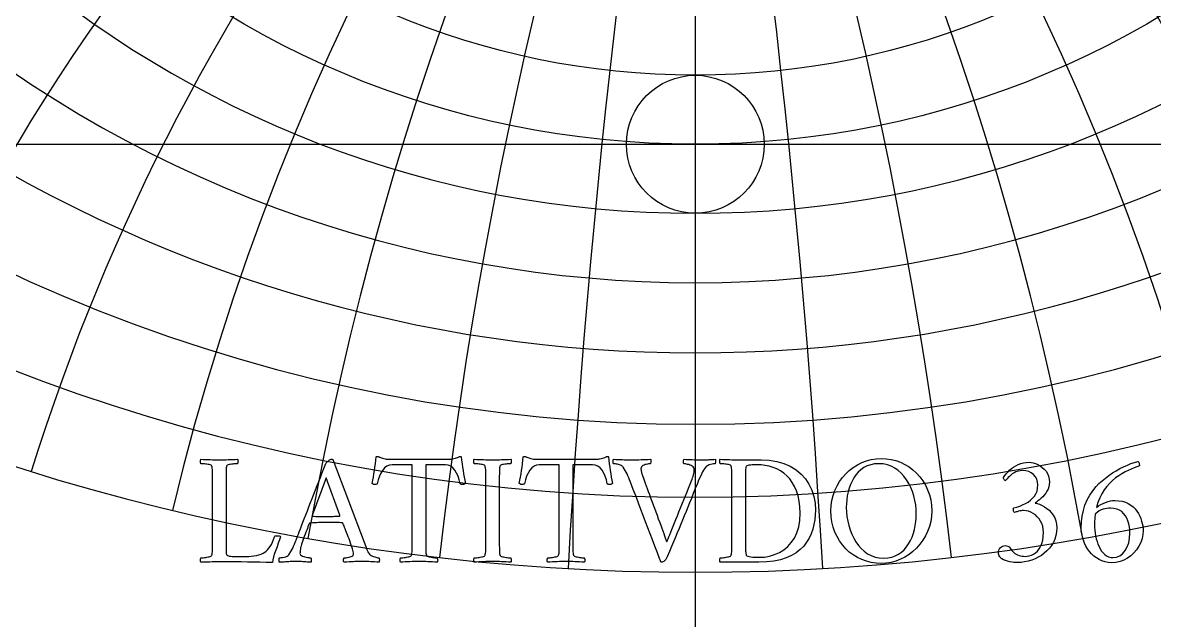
# Model space of a CAD drawing. Header units: millimetres. Extents: x -55 to 55, y -55 to 56.
# Drawn here: x -18.05 to 12.31, y -12.78 to 3.26 of the extents above; entities that cross this region are included whole.
import ezdxf

# ---------------------------------------------------------------- set-up
doc = ezdxf.new("R2010")
doc.units = ezdxf.units.MM
for name, color, linetype in [('CUT_INNER', 6, 'Continuous'), ('ENGRAVE', 7, 'Continuous'), ('ENGRAVE_FINE', 8, 'Continuous'), ('TEXT', 5, 'Continuous')]:
    doc.layers.add(name, color=color, linetype=linetype)

msp = doc.modelspace()

# ---------------------------------------------------------------- linework, layer by layer
at = {"layer": 'CUT_INNER'}
msp.add_circle((0, 0), 1.85, dxfattribs=at)
at = {"layer": 'ENGRAVE'}
for points in [[(0, -54), (0, 54)], [(-54, 0), (54, 0)]]:
    msp.add_lwpolyline(points, dxfattribs=at)
for centre, radius in [((0, 0), 54), ((0, 24.3261), 24.3261), ((0, 22.7517), 20.8992), ((0, 0), 35.3478), ((0, 0), 23.1383)]:
    msp.add_circle(centre, radius, dxfattribs=at)
for centre, radius, start, end in [((0, 26.2892), 28.1417, 104.43657, 75.56343), ((0, 28.7545), 32.4697, 146.34303, 33.65697), ((0, 31.8877), 37.4863, 168.07606, 11.92394), ((0, 35.9396), 43.453, 184.84521, 355.15479), ((0, 41.3064), 50.7778, 199.04163, 340.95837), ((0, -25.6817), 43.6923, 36, 144), ((0, -25.6817), 43.6923, 36, 144), ((0, 48.6521), 60.1373, 211.615649, 328.384351)]:
    msp.add_arc(centre, radius, start, end, dxfattribs=at)
at = {"layer": 'ENGRAVE_FINE'}
for centre, radius, start, end in [((-247.7915, -25.6817), 251.614, 3.256593, 18.285878), ((-247.7915, -25.6817), 251.614, 3.256593, 18.285878), ((247.7915, -25.6817), 251.614, 161.714122, 176.743407), ((247.7915, -25.6817), 251.614, 161.714122, 176.743407), ((-120.0437, -25.6817), 127.7478, 6.558023, 36.869498), ((-120.0437, -25.6817), 127.7478, 6.558023, 36.869498), ((120.0437, -25.6817), 127.7478, 143.130502, 173.441977), ((120.0437, -25.6817), 127.7478, 143.130502, 173.441977), ((-75.6773, -25.6817), 87.3846, 9.951474, 56.069558), ((-75.6773, -25.6817), 87.3846, 9.951474, 56.069558), ((75.6773, -25.6817), 87.3846, 123.930442, 170.048526), ((75.6773, -25.6817), 87.3846, 123.930442, 170.048526), ((-52.0705, -25.6817), 67.9732, 13.489072, 76.236453), ((-52.0705, -25.6817), 67.9732, 13.489072, 76.236453), ((52.0705, -25.6817), 67.9732, 103.763547, 166.510928), ((52.0705, -25.6817), 67.9732, 103.763547, 166.510928), ((-36.6622, -25.6817), 57.0363, 17.231, 97.72535), ((-36.6622, -25.6817), 57.0363, 17.231, 97.72535), ((36.6622, -25.6817), 57.0363, 82.27465, 162.769), ((36.6622, -25.6817), 57.0363, 82.27465, 162.769), ((-25.2258, -25.6817), 50.4515, 21.24955, 120.75591), ((-25.2258, -25.6817), 50.4515, 21.24955, 120.75591), ((25.2258, -25.6817), 50.4515, 59.24409, 158.75045), ((25.2258, -25.6817), 50.4515, 59.24409, 158.75045), ((-15.9027, -25.6817), 46.4964, 25.63452, 130.21425), ((-15.9027, -25.6817), 46.4964, 25.63452, 130.21425), ((15.9027, -25.6817), 46.4964, 49.78575, 154.36548), ((15.9027, -25.6817), 46.4964, 49.78575, 154.36548), ((-7.7041, -25.6817), 44.3663, 30.50093, 137.66478), ((-7.7041, -25.6817), 44.3663, 30.50093, 137.66478), ((7.7041, -25.6817), 44.3663, 42.33522, 149.49907), ((7.7041, -25.6817), 44.3663, 42.33522, 149.49907), ((0, 102.5834), 120.594, 243.541053, 296.458947)]:
    msp.add_arc(centre, radius, start, end, dxfattribs=at)
at = {"layer": 'TEXT'}
for points in [[(-12.5911, -10.7231), (-12.5911, -10.7279), (-12.5911, -10.7337), (-12.5911, -10.7406), (-12.5911, -10.7486), (-12.5911, -10.7693), (-12.5911, -10.7928), (-12.5911, -10.8193), (-12.5911, -10.8487), (-12.5908, -10.8789), (-12.59, -10.9078), (-12.5887, -10.9353), (-12.5868, -10.9615), (-12.5842, -10.9844), (-12.5805, -11.002), (-12.5757, -11.0142), (-12.5698, -11.0211), (-12.5473, -11.0346), (-12.5224, -11.0451), (-12.4952, -11.0527), (-12.4655, -11.0573), (-12.4302, -11.0601), (-12.3862, -11.0621), (-12.3334, -11.0633), (-12.2717, -11.0637), (-12.0375, -11.0637), (-11.9765, -11.062), (-11.9125, -11.0568), (-11.8455, -11.0482), (-11.7757, -11.036), (-11.7079, -11.0202), (-11.6474, -11.0004), (-11.594, -10.9766), (-11.5479, -10.9488), (-11.5102, -10.9184), (-11.4739, -10.8828), (-11.4389, -10.8418), (-11.4052, -10.7955), (-11.3732, -10.7422), (-11.343, -10.6805), (-11.3146, -10.6102), (-11.2881, -10.5315), (-11.2812, -10.5203), (-11.269, -10.5123), (-11.2514, -10.5075), (-11.2285, -10.5059), (-11.1934, -10.5075), (-11.1646, -10.5123), (-11.1423, -10.5203), (-11.1263, -10.5315), (-11.1568, -10.618), (-11.1886, -10.7071), (-11.2217, -10.7989), (-11.2562, -10.8934), (-11.2883, -10.9857), (-11.3142, -11.0712), (-11.334, -11.1497), (-11.3477, -11.2213), (-11.5157, -11.2207), (-11.6831, -11.2191), (-11.8499, -11.2165), (-12.0163, -11.2128), (-12.1876, -11.209), (-12.3697, -11.2064), (-12.5624, -11.2048), (-12.7657, -11.2042), (-12.8362, -11.2046), (-12.903, -11.2058), (-12.9661, -11.2078), (-13.0254, -11.2106), (-13.0834, -11.2134), (-13.1425, -11.2154), (-13.2027, -11.2166), (-13.2639, -11.217), (-13.2712, -11.2069), (-13.2761, -11.1936), (-13.2786, -11.1771), (-13.2788, -11.1574), (-13.277, -11.1377), (-13.274, -11.1212), (-13.2696, -11.1079), (-13.2639, -11.0978), (-13.2484, -11.0974), (-13.2277, -11.0962), (-13.2016, -11.0942), (-13.1702, -11.0914), (-13.1365, -11.0875), (-13.1037, -11.0824), (-13.0716, -11.0758), (-13.0403, -11.068), (-13.013, -11.0592), (-12.993, -11.0499), (-12.98, -11.04), (-12.9743, -11.0297), (-12.9667, -11.0022), (-12.961, -10.9711), (-12.9572, -10.9362), (-12.9552, -10.8977), (-12.9542, -10.8564), (-12.9536, -10.8136), (-12.9532, -10.7691), (-12.953, -10.7231), (-12.953, -8.9475), (-12.9532, -8.9013), (-12.9536, -8.8565), (-12.9542, -8.8129), (-12.9552, -8.7708), (-12.9572, -8.7312), (-12.961, -8.6957), (-12.9667, -8.6642), (-12.9743, -8.6366), (-12.98, -8.6247), (-12.993, -8.6143), (-13.013, -8.6055), (-13.0403, -8.5983), (-13.0716, -8.5923), (-13.1037, -8.5871), (-13.1365, -8.5827), (-13.1702, -8.5791), (-13.2016, -8.5764), (-13.2277, -8.5744), (-13.2484, -8.5732), (-13.2639, -8.5728), (-13.2696, -8.5626), (-13.274, -8.5493), (-13.277, -8.5328), (-13.2788, -8.5131), (-13.2786, -8.4935), (-13.2761, -8.477), (-13.2712, -8.4636), (-13.2639, -8.4535), (-13.2003, -8.4558), (-13.1372, -8.4583), (-13.0747, -8.4611), (-13.0126, -8.4642), (-12.9512, -8.467), (-12.8902, -8.469), (-12.8298, -8.4702), (-12.7699, -8.4706), (-12.7086, -8.4702), (-12.648, -8.469), (-12.5883, -8.467), (-12.5294, -8.4642), (-12.4701, -8.4611), (-12.4096, -8.4583), (-12.3477, -8.4558), (-12.2845, -8.4535), (-12.2772, -8.4636), (-12.2723, -8.477), (-12.2697, -8.4935), (-12.2696, -8.5131), (-12.2713, -8.5328), (-12.2744, -8.5493), (-12.2788, -8.5626), (-12.2845, -8.5728), (-12.3, -8.5732), (-12.3207, -8.5744), (-12.3468, -8.5764), (-12.3782, -8.5791), (-12.4117, -8.5827), (-12.4442, -8.5871), (-12.4756, -8.5923), (-12.5059, -8.5983), (-12.5325, -8.6055), (-12.5528, -8.6143), (-12.5666, -8.6247), (-12.5741, -8.6366), (-12.5798, -8.6595), (-12.5842, -8.6856), (-12.5872, -8.7149), (-12.589, -8.7473), (-12.5899, -8.7822), (-12.5906, -8.8187), (-12.591, -8.8567), (-12.5911, -8.8964), (-12.5911, -8.9028), (-12.5911, -8.9091), (-12.5911, -8.9155), (-12.5911, -8.9219), (-12.5911, -8.9283), (-12.5911, -8.9347), (-12.5911, -8.9411), (-12.5911, -8.9475)], [(-10.7133, -10.6251), (-10.7108, -10.6186), (-10.7032, -10.5991), (-10.6905, -10.5665), (-10.6728, -10.5208), (-10.6509, -10.464), (-10.6255, -10.3979), (-10.5966, -10.3224), (-10.5643, -10.2377), (-10.529, -10.1457), (-10.4913, -10.0487), (-10.4513, -9.9466), (-10.4088, -9.8395), (-10.3651, -9.7291), (-10.321, -9.617), (-10.2767, -9.5034), (-10.2321, -9.3882), (-10.1878, -9.2733), (-10.1443, -9.1609), (-10.1016, -9.0509), (-10.0597, -8.9432), (-10.0194, -8.84), (-9.9814, -8.7431), (-9.9459, -8.6526), (-9.9128, -8.5685), (-9.9017, -8.5509), (-9.8856, -8.5323), (-9.8645, -8.5126), (-9.8383, -8.4919), (-9.8112, -8.4732), (-9.7877, -8.4599), (-9.7676, -8.4519), (-9.751, -8.4493), (-9.7471, -8.4494), (-9.744, -8.4498), (-9.7418, -8.4505), (-9.7403, -8.4514), (-9.7389, -8.4526), (-9.7366, -8.4541), (-9.7335, -8.4558), (-9.7297, -8.4578), (-8.8823, -10.6805), (-8.8405, -10.7901), (-8.8089, -10.8721), (-8.7873, -10.9264), (-8.7759, -10.953), (-8.7627, -10.9756), (-8.7445, -10.9967), (-8.7212, -11.0161), (-8.6928, -11.0339), (-8.662, -11.0498), (-8.6311, -11.0632), (-8.6002, -11.0742), (-8.5694, -11.0829), (-8.5413, -11.0894), (-8.5188, -11.0941), (-8.5019, -11.0969), (-8.4906, -11.0978), (-8.4834, -11.1099), (-8.4789, -11.1249), (-8.477, -11.1429), (-8.4778, -11.1638), (-8.4799, -11.1839), (-8.4821, -11.1995), (-8.4842, -11.2105), (-8.4863, -11.217), (-8.5465, -11.2129), (-8.6034, -11.209), (-8.6572, -11.2054), (-8.7077, -11.2021), (-8.7591, -11.1993), (-8.8153, -11.1973), (-8.8762, -11.1961), (-8.9419, -11.1957), (-9.0113, -11.1961), (-9.0745, -11.1973), (-9.1316, -11.1993), (-9.1825, -11.2021), (-9.2335, -11.2054), (-9.2906, -11.209), (-9.3538, -11.2129), (-9.4231, -11.217), (-9.4304, -11.2069), (-9.4353, -11.1936), (-9.4379, -11.1771), (-9.438, -11.1574), (-9.436, -11.1377), (-9.4321, -11.1212), (-9.4264, -11.1079), (-9.4188, -11.0978), (-9.397, -11.0969), (-9.3699, -11.0941), (-9.3374, -11.0894), (-9.2996, -11.0829), (-9.2624, -11.0748), (-9.2315, -11.0653), (-9.207, -11.0545), (-9.1889, -11.0424), (-9.1815, -11.0323), (-9.1761, -11.019), (-9.1729, -11.0025), (-9.1719, -10.9828), (-9.1736, -10.9603), (-9.1788, -10.9312), (-9.1874, -10.8954), (-9.1995, -10.853), (-9.2143, -10.8057), (-9.231, -10.7555), (-9.2494, -10.7025), (-9.2698, -10.6464), (-9.2911, -10.5894), (-9.3124, -10.5331), (-9.3337, -10.4776), (-9.355, -10.4229), (-9.3753, -10.371), (-9.3938, -10.3239), (-9.4105, -10.2816), (-9.4252, -10.244), (-9.4373, -10.2133), (-9.446, -10.1914), (-9.4512, -10.1782), (-9.4529, -10.1738), (-9.4534, -10.1733), (-9.455, -10.1717), (-9.4577, -10.169), (-9.4614, -10.1653), (-9.4657, -10.1615), (-9.4699, -10.1589), (-9.4742, -10.1573), (-9.4785, -10.1568), (-9.5122, -10.1549), (-9.5498, -10.1536), (-9.591, -10.1528), (-9.636, -10.1525), (-9.682, -10.1525), (-9.7265, -10.1525), (-9.7693, -10.1525), (-9.8106, -10.1525), (-9.8212, -10.1525), (-9.8319, -10.1525), (-9.8425, -10.1525), (-9.8532, -10.1525), (-9.8635, -10.1525), (-9.8734, -10.1525), (-9.8827, -10.1525), (-9.8915, -10.1525), (-9.953, -10.1526), (-10.0096, -10.153), (-10.0615, -10.1537), (-10.1086, -10.1546), (-10.1565, -10.1561), (-10.2108, -10.1584), (-10.2715, -10.1614), (-10.3386, -10.1653), (-10.341, -10.1657), (-10.3439, -10.1669), (-10.3474, -10.1689), (-10.3514, -10.1717), (-10.3551, -10.1745), (-10.3577, -10.1765), (-10.3593, -10.1776), (-10.3599, -10.178), (-10.3619, -10.1834), (-10.3679, -10.1993), (-10.3778, -10.226), (-10.3918, -10.2632), (-10.4086, -10.3078), (-10.4269, -10.3564), (-10.4469, -10.4089), (-10.4685, -10.4655), (-10.4901, -10.5231), (-10.5105, -10.5788), (-10.5295, -10.6327), (-10.5472, -10.6848), (-10.5647, -10.7359), (-10.5786, -10.7827), (-10.5891, -10.8253), (-10.5962, -10.8636), (-10.6009, -10.8979), (-10.6042, -10.9285), (-10.6062, -10.9554), (-10.6068, -10.9786), (-10.6027, -11.0008), (-10.5903, -11.0206), (-10.5697, -11.038), (-10.5408, -11.0531), (-10.5076, -11.0657), (-10.4738, -11.076), (-10.4394, -11.0838), (-10.4046, -11.0893), (-10.3728, -11.093), (-10.3476, -11.0957), (-10.3291, -11.0973), (-10.3173, -11.0978), (-10.3133, -11.1043), (-10.3098, -11.1154), (-10.3069, -11.1309), (-10.3045, -11.151), (-10.3032, -11.1719), (-10.3035, -11.1899), (-10.3053, -11.2049), (-10.3088, -11.217), (-10.3478, -11.2149), (-10.3838, -11.2128), (-10.417, -11.2106), (-10.4472, -11.2085), (-10.4759, -11.2064), (-10.5046, -11.2042), (-10.5334, -11.2021), (-10.5621, -11.2), (-10.5931, -11.1981), (-10.6287, -11.1968), (-10.6687, -11.196), (-10.7133, -11.1957), (-10.7583, -11.196), (-10.7995, -11.1968), (-10.837, -11.1981), (-10.8708, -11.2), (-10.9028, -11.2021), (-10.9347, -11.2042), (-10.9666, -11.2064), (-10.9986, -11.2085), (-11.0326, -11.2106), (-11.071, -11.2128), (-11.1135, -11.2149), (-11.1604, -11.217), (-11.1641, -11.2105), (-11.1668, -11.1995), (-11.1684, -11.1839), (-11.1689, -11.1638), (-11.1684, -11.1429), (-11.1668, -11.1249), (-11.1641, -11.1099), (-11.1604, -11.0978), (-11.1379, -11.0966), (-11.1088, -11.093), (-11.073, -11.087), (-11.0305, -11.0786), (-10.9886, -11.0676), (-10.9544, -11.0536), (-10.9279, -11.0367), (-10.9092, -11.0169), (-10.8784, -10.9752), (-10.8501, -10.9312), (-10.8241, -10.8848), (-10.8006, -10.8359), (-10.7784, -10.7852), (-10.7564, -10.7332), (-10.7347, -10.6798), (-10.7133, -10.6251)], [(-6.6085, -8.4535), (-6.5811, -8.4522), (-6.55, -8.4482), (-6.5151, -8.4416), (-6.4765, -8.4322), (-6.4387, -8.4219), (-6.4063, -8.412), (-6.3791, -8.4027), (-6.3573, -8.3939), (-6.3416, -8.3865), (-6.3285, -8.3811), (-6.3182, -8.378), (-6.3105, -8.3769), (-6.3038, -8.3774), (-6.2966, -8.379), (-6.2889, -8.3817), (-6.2806, -8.3854), (-6.2696, -8.4804), (-6.2578, -8.5738), (-6.2451, -8.6656), (-6.2317, -8.7559), (-6.2174, -8.8445), (-6.2024, -8.9315), (-6.1866, -9.0169), (-6.1699, -9.1008), (-6.175, -9.1053), (-6.1816, -9.1103), (-6.1899, -9.1159), (-6.1997, -9.122), (-6.2109, -9.1274), (-6.2232, -9.1306), (-6.2365, -9.1316), (-6.2508, -9.1306), (-6.2721, -9.1292), (-6.2892, -9.1252), (-6.3019, -9.1186), (-6.3105, -9.1093), (-6.3352, -9.0052), (-6.3669, -8.9102), (-6.4055, -8.8242), (-6.451, -8.7473), (-6.5037, -8.684), (-6.5638, -8.6388), (-6.6314, -8.6116), (-6.7065, -8.6026), (-7.2345, -8.6026), (-7.2345, -10.7231), (-7.2343, -10.7691), (-7.2339, -10.8136), (-7.2333, -10.8564), (-7.2323, -10.8977), (-7.2303, -10.9362), (-7.2265, -10.9711), (-7.2207, -11.0022), (-7.2132, -11.0297), (-7.2057, -11.04), (-7.1919, -11.0499), (-7.1716, -11.0592), (-7.145, -11.068), (-7.1148, -11.0758), (-7.0838, -11.0824), (-7.052, -11.0875), (-7.0194, -11.0914), (-6.9889, -11.0942), (-6.9635, -11.0962), (-6.9432, -11.0974), (-6.9279, -11.0978), (-6.9221, -11.1079), (-6.9178, -11.1212), (-6.9147, -11.1377), (-6.913, -11.1574), (-6.9131, -11.1771), (-6.9156, -11.1936), (-6.9206, -11.2069), (-6.9279, -11.217), (-6.9911, -11.2129), (-7.053, -11.209), (-7.1135, -11.2054), (-7.1727, -11.2021), (-7.2317, -11.1993), (-7.2914, -11.1973), (-7.3519, -11.1961), (-7.4133, -11.1957), (-7.4732, -11.1961), (-7.5336, -11.1973), (-7.5945, -11.1993), (-7.656, -11.2021), (-7.718, -11.2054), (-7.7805, -11.209), (-7.8436, -11.2129), (-7.9072, -11.217), (-7.9145, -11.2069), (-7.9195, -11.1936), (-7.922, -11.1771), (-7.9221, -11.1574), (-7.9204, -11.1377), (-7.9173, -11.1212), (-7.9129, -11.1079), (-7.9072, -11.0978), (-7.8918, -11.0974), (-7.871, -11.0962), (-7.845, -11.0942), (-7.8135, -11.0914), (-7.7799, -11.0875), (-7.747, -11.0824), (-7.7149, -11.0758), (-7.6837, -11.068), (-7.6564, -11.0592), (-7.6363, -11.0499), (-7.6234, -11.04), (-7.6177, -11.0297), (-7.6101, -11.0022), (-7.6044, -10.9711), (-7.6005, -10.9362), (-7.5985, -10.8977), (-7.5976, -10.8564), (-7.5969, -10.8136), (-7.5965, -10.7691), (-7.5964, -10.7231), (-7.5964, -8.6026), (-8.1329, -8.6026), (-8.208, -8.6116), (-8.2755, -8.6388), (-8.3357, -8.684), (-8.3884, -8.7473), (-8.4342, -8.8242), (-8.4735, -8.9102), (-8.5065, -9.0052), (-8.5332, -9.1093), (-8.5417, -9.1186), (-8.5545, -9.1252), (-8.5715, -9.1292), (-8.5928, -9.1306), (-8.607, -9.1316), (-8.6199, -9.1306), (-8.6315, -9.1274), (-8.6417, -9.122), (-8.6507, -9.1159), (-8.6582, -9.1103), (-8.6645, -9.1053), (-8.6694, -9.1008), (-8.6529, -9.0169), (-8.6375, -8.9315), (-8.6231, -8.8445), (-8.6098, -8.7559), (-8.5973, -8.6656), (-8.5853, -8.5738), (-8.5739, -8.4804), (-8.563, -8.3854), (-8.5518, -8.3821), (-8.5395, -8.3806), (-8.5262, -8.381), (-8.5119, -8.3833), (-8.4978, -8.3866), (-8.4853, -8.3902), (-8.4743, -8.3941), (-8.465, -8.3982), (-8.4439, -8.4068), (-8.4187, -8.4157), (-8.3896, -8.4249), (-8.3565, -8.4344), (-8.3225, -8.4428), (-8.291, -8.4487), (-8.2618, -8.4523), (-8.2351, -8.4535)], [(-5.4375, -8.4706), (-5.3762, -8.4702), (-5.3157, -8.469), (-5.2559, -8.467), (-5.197, -8.4642), (-5.1378, -8.4611), (-5.0772, -8.4583), (-5.0153, -8.4558), (-4.9521, -8.4535), (-4.9448, -8.4636), (-4.9399, -8.477), (-4.9374, -8.4935), (-4.9372, -8.5131), (-4.939, -8.5328), (-4.942, -8.5493), (-4.9464, -8.5626), (-4.9521, -8.5728), (-4.9676, -8.5732), (-4.9883, -8.5744), (-5.0144, -8.5764), (-5.0458, -8.5791), (-5.0793, -8.5827), (-5.1118, -8.5871), (-5.1432, -8.5923), (-5.1735, -8.5983), (-5.2002, -8.6055), (-5.2204, -8.6143), (-5.2342, -8.6247), (-5.2417, -8.6366), (-5.2474, -8.6595), (-5.2518, -8.6856), (-5.2549, -8.7149), (-5.2566, -8.7473), (-5.2575, -8.7822), (-5.2582, -8.8187), (-5.2586, -8.8567), (-5.2587, -8.8964), (-5.2587, -8.9028), (-5.2587, -8.9091), (-5.2587, -8.9155), (-5.2587, -8.9219), (-5.2587, -8.9283), (-5.2587, -8.9347), (-5.2587, -8.9411), (-5.2587, -8.9475), (-5.2587, -10.7231), (-5.2587, -10.7295), (-5.2587, -10.7359), (-5.2587, -10.7422), (-5.2587, -10.7486), (-5.2587, -10.755), (-5.2587, -10.7614), (-5.2587, -10.7678), (-5.2587, -10.7742), (-5.2586, -10.8137), (-5.2582, -10.8514), (-5.2575, -10.8871), (-5.2566, -10.9211), (-5.2549, -10.9526), (-5.2518, -10.9812), (-5.2474, -11.0069), (-5.2417, -11.0297), (-5.2342, -11.04), (-5.2204, -11.0499), (-5.2002, -11.0592), (-5.1735, -11.068), (-5.1432, -11.0758), (-5.1118, -11.0824), (-5.0793, -11.0875), (-5.0458, -11.0914), (-5.0144, -11.0942), (-4.9883, -11.0962), (-4.9676, -11.0974), (-4.9521, -11.0978), (-4.9464, -11.1079), (-4.942, -11.1212), (-4.939, -11.1377), (-4.9372, -11.1574), (-4.9374, -11.1771), (-4.9399, -11.1936), (-4.9448, -11.2069), (-4.9521, -11.217), (-5.0153, -11.2129), (-5.0772, -11.209), (-5.1378, -11.2054), (-5.197, -11.2021), (-5.2559, -11.1993), (-5.3157, -11.1973), (-5.3762, -11.1961), (-5.4375, -11.1957), (-5.4974, -11.1961), (-5.5578, -11.1973), (-5.6188, -11.1993), (-5.6803, -11.2021), (-5.7423, -11.2054), (-5.8048, -11.209), (-5.8679, -11.2129), (-5.9315, -11.217), (-5.9388, -11.2069), (-5.9437, -11.1936), (-5.9463, -11.1771), (-5.9464, -11.1574), (-5.9447, -11.1377), (-5.9416, -11.1212), (-5.9372, -11.1079), (-5.9315, -11.0978), (-5.916, -11.0974), (-5.8953, -11.0962), (-5.8692, -11.0942), (-5.8378, -11.0914), (-5.8041, -11.0875), (-5.7713, -11.0824), (-5.7392, -11.0758), (-5.7079, -11.068), (-5.6807, -11.0592), (-5.6606, -11.0499), (-5.6477, -11.04), (-5.6419, -11.0297), (-5.6344, -11.0022), (-5.6286, -10.9711), (-5.6248, -10.9362), (-5.6228, -10.8977), (-5.6218, -10.8564), (-5.6212, -10.8136), (-5.6208, -10.7691), (-5.6206, -10.7231), (-5.6206, -8.9475), (-5.6208, -8.9013), (-5.6212, -8.8565), (-5.6218, -8.8129), (-5.6228, -8.7708), (-5.6248, -8.7312), (-5.6286, -8.6957), (-5.6344, -8.6642), (-5.6419, -8.6366), (-5.6477, -8.6247), (-5.6606, -8.6143), (-5.6807, -8.6055), (-5.7079, -8.5983), (-5.7392, -8.5923), (-5.7713, -8.5871), (-5.8041, -8.5827), (-5.8378, -8.5791), (-5.8692, -8.5764), (-5.8953, -8.5744), (-5.916, -8.5732), (-5.9315, -8.5728), (-5.9372, -8.5626), (-5.9416, -8.5493), (-5.9447, -8.5328), (-5.9464, -8.5131), (-5.9463, -8.4935), (-5.9437, -8.477), (-5.9388, -8.4636), (-5.9315, -8.4535), (-5.8679, -8.4558), (-5.8048, -8.4583), (-5.7423, -8.4611), (-5.6803, -8.4642), (-5.6188, -8.467), (-5.5578, -8.469), (-5.4974, -8.4702), (-5.4375, -8.4706)], [(-2.6613, -8.4535), (-2.6339, -8.4522), (-2.6027, -8.4482), (-2.5679, -8.4416), (-2.5293, -8.4322), (-2.4915, -8.4219), (-2.459, -8.412), (-2.4319, -8.4027), (-2.4101, -8.3939), (-2.3944, -8.3865), (-2.3813, -8.3811), (-2.3709, -8.378), (-2.3632, -8.3769), (-2.3566, -8.3774), (-2.3494, -8.379), (-2.3417, -8.3817), (-2.3334, -8.3854), (-2.3224, -8.4804), (-2.3105, -8.5738), (-2.2979, -8.6656), (-2.2845, -8.7559), (-2.2702, -8.8445), (-2.2552, -8.9315), (-2.2393, -9.0169), (-2.2227, -9.1008), (-2.2278, -9.1053), (-2.2344, -9.1103), (-2.2427, -9.1159), (-2.2525, -9.122), (-2.2637, -9.1274), (-2.2759, -9.1306), (-2.2892, -9.1316), (-2.3036, -9.1306), (-2.3249, -9.1292), (-2.3419, -9.1252), (-2.3547, -9.1186), (-2.3632, -9.1093), (-2.388, -9.0052), (-2.4196, -8.9102), (-2.4582, -8.8242), (-2.5037, -8.7473), (-2.5564, -8.684), (-2.6166, -8.6388), (-2.6842, -8.6116), (-2.7592, -8.6026), (-3.2872, -8.6026), (-3.2872, -10.7231), (-3.2871, -10.7691), (-3.2867, -10.8136), (-3.286, -10.8564), (-3.2851, -10.8977), (-3.2831, -10.9362), (-3.2792, -10.9711), (-3.2735, -11.0022), (-3.2659, -11.0297), (-3.2585, -11.04), (-3.2446, -11.0499), (-3.2244, -11.0592), (-3.1978, -11.068), (-3.1676, -11.0758), (-3.1366, -11.0824), (-3.1048, -11.0875), (-3.0722, -11.0914), (-3.0417, -11.0942), (-3.0163, -11.0962), (-2.9959, -11.0974), (-2.9806, -11.0978), (-2.9749, -11.1079), (-2.9705, -11.1212), (-2.9675, -11.1377), (-2.9657, -11.1574), (-2.9659, -11.1771), (-2.9684, -11.1936), (-2.9733, -11.2069), (-2.9806, -11.217), (-3.0439, -11.2129), (-3.1057, -11.209), (-3.1663, -11.2054), (-3.2255, -11.2021), (-3.2844, -11.1993), (-3.3442, -11.1973), (-3.4047, -11.1961), (-3.4661, -11.1957), (-3.5259, -11.1961), (-3.5864, -11.1973), (-3.6473, -11.1993), (-3.7088, -11.2021), (-3.7708, -11.2054), (-3.8333, -11.209), (-3.8964, -11.2129), (-3.96, -11.217), (-3.9673, -11.2069), (-3.9722, -11.1936), (-3.9748, -11.1771), (-3.9749, -11.1574), (-3.9732, -11.1377), (-3.9701, -11.1212), (-3.9657, -11.1079), (-3.96, -11.0978), (-3.9446, -11.0974), (-3.9238, -11.0962), (-3.8977, -11.0942), (-3.8663, -11.0914), (-3.8327, -11.0875), (-3.7998, -11.0824), (-3.7677, -11.0758), (-3.7365, -11.068), (-3.7092, -11.0592), (-3.6891, -11.0499), (-3.6762, -11.04), (-3.6705, -11.0297), (-3.6629, -11.0022), (-3.6571, -10.9711), (-3.6533, -10.9362), (-3.6513, -10.8977), (-3.6504, -10.8564), (-3.6497, -10.8136), (-3.6493, -10.7691), (-3.6492, -10.7231), (-3.6492, -8.6026), (-4.1857, -8.6026), (-4.2607, -8.6116), (-4.3283, -8.6388), (-4.3885, -8.684), (-4.4412, -8.7473), (-4.4869, -8.8242), (-4.5263, -8.9102), (-4.5593, -9.0052), (-4.5859, -9.1093), (-4.5945, -9.1186), (-4.6072, -9.1252), (-4.6243, -9.1292), (-4.6455, -9.1306), (-4.6598, -9.1316), (-4.6727, -9.1306), (-4.6843, -9.1274), (-4.6945, -9.122), (-4.7034, -9.1159), (-4.711, -9.1103), (-4.7173, -9.1053), (-4.7222, -9.1008), (-4.7057, -9.0169), (-4.6903, -8.9315), (-4.6759, -8.8445), (-4.6626, -8.7559), (-4.6501, -8.6656), (-4.6381, -8.5738), (-4.6267, -8.4804), (-4.6157, -8.3854), (-4.6046, -8.3821), (-4.5923, -8.3806), (-4.579, -8.381), (-4.5646, -8.3833), (-4.5505, -8.3866), (-4.538, -8.3902), (-4.5271, -8.3941), (-4.5178, -8.3982), (-4.4966, -8.4068), (-4.4715, -8.4157), (-4.4424, -8.4249), (-4.4092, -8.4344), (-4.3753, -8.4428), (-4.3438, -8.4487), (-4.3146, -8.4523), (-4.2879, -8.4535)], [(-1.716, -8.4706), (-1.6484, -8.4702), (-1.5819, -8.469), (-1.5164, -8.467), (-1.452, -8.4642), (-1.3884, -8.4611), (-1.3253, -8.4583), (-1.2628, -8.4558), (-1.2008, -8.4535), (-1.1972, -8.464), (-1.1949, -8.4785), (-1.194, -8.497), (-1.1944, -8.5195), (-1.1961, -8.5412), (-1.1992, -8.5573), (-1.2036, -8.5678), (-1.2093, -8.5728), (-1.2206, -8.5734), (-1.2375, -8.5754), (-1.26, -8.5787), (-1.2881, -8.5834), (-1.3185, -8.5898), (-1.3482, -8.5983), (-1.3771, -8.609), (-1.4052, -8.6217), (-1.4294, -8.6376), (-1.4467, -8.6574), (-1.4571, -8.6812), (-1.4605, -8.709), (-1.4557, -8.7521), (-1.4414, -8.8133), (-1.4174, -8.8926), (-1.3839, -8.99), (-1.3654, -9.0407), (-1.344, -9.0992), (-1.3196, -9.1653), (-1.2923, -9.2391), (-1.2629, -9.3189), (-1.2322, -9.4025), (-1.2001, -9.4902), (-1.1667, -9.5819), (-1.1325, -9.6756), (-1.098, -9.7693), (-1.0633, -9.863), (-1.0283, -9.9566), (-0.994, -10.0484), (-0.9613, -10.1365), (-0.9301, -10.2209), (-0.9006, -10.3015), (-0.8732, -10.3767), (-0.8484, -10.4447), (-0.8263, -10.5055), (-0.8069, -10.5591), (-0.7908, -10.6035), (-0.7787, -10.6363), (-0.7706, -10.6577), (-0.7665, -10.6677), (-0.7598, -10.6532), (-0.7484, -10.6267), (-0.7321, -10.5883), (-0.7111, -10.5379), (-0.6862, -10.4776), (-0.6584, -10.4096), (-0.6277, -10.3339), (-0.594, -10.2504), (-0.5579, -10.1609), (-0.52, -10.0668), (-0.4802, -9.9682), (-0.4386, -9.8651), (-0.3959, -9.7593), (-0.3529, -9.6527), (-0.3096, -9.5453), (-0.2661, -9.4371), (-0.2231, -9.3302), (-0.1815, -9.2264), (-0.1412, -9.1258), (-0.1022, -9.0284), (-0.0878, -8.9916), (-0.0745, -8.9539), (-0.0623, -8.915), (-0.0511, -8.8751), (-0.0418, -8.8362), (-0.0351, -8.8006), (-0.0311, -8.7681), (-0.0298, -8.7388), (-0.0334, -8.7069), (-0.0442, -8.6792), (-0.0621, -8.6558), (-0.0873, -8.6366), (-0.1166, -8.6209), (-0.1469, -8.6079), (-0.1783, -8.5975), (-0.2108, -8.5898), (-0.2412, -8.5842), (-0.2667, -8.5802), (-0.287, -8.5778), (-0.3023, -8.577), (-0.3098, -8.5702), (-0.3151, -8.5584), (-0.3183, -8.5415), (-0.3194, -8.5195), (-0.3183, -8.497), (-0.3151, -8.4785), (-0.3098, -8.464), (-0.3023, -8.4535), (-0.2456, -8.4558), (-0.1905, -8.4583), (-0.1371, -8.4611), (-0.0852, -8.4642), (-0.0333, -8.467), (0.0202, -8.469), (0.0753, -8.4702), (0.132, -8.4706), (0.1784, -8.4704), (0.2198, -8.47), (0.2561, -8.4694), (0.2874, -8.4684), (0.316, -8.4672), (0.3444, -8.4658), (0.3724, -8.464), (0.4003, -8.462), (0.4295, -8.4599), (0.462, -8.4578), (0.4977, -8.4557), (0.5365, -8.4535), (0.54, -8.4642), (0.5418, -8.4791), (0.5421, -8.4982), (0.5408, -8.5217), (0.5384, -8.544), (0.5355, -8.56), (0.532, -8.5696), (0.528, -8.5728), (0.5111, -8.5741), (0.486, -8.5781), (0.4526, -8.5847), (0.4109, -8.594), (0.3674, -8.6074), (0.3284, -8.626), (0.2939, -8.6499), (0.264, -8.6792), (0.2434, -8.706), (0.2198, -8.7436), (0.1933, -8.7922), (0.1639, -8.8517), (0.134, -8.9159), (0.1059, -8.9789), (0.0797, -9.0405), (0.0554, -9.1008), (-0.0009, -9.2405), (-0.0548, -9.3743), (-0.1063, -9.5023), (-0.1554, -9.6245), (-0.2031, -9.7427), (-0.2502, -9.8587), (-0.2967, -9.9726), (-0.3428, -10.0844), (-0.3889, -10.1961), (-0.4359, -10.31), (-0.4837, -10.4261), (-0.5323, -10.5442), (-0.5828, -10.6667), (-0.6366, -10.7955), (-0.6935, -10.9307), (-0.7537, -11.0722), (-0.7711, -11.1095), (-0.7893, -11.1404), (-0.8084, -11.1649), (-0.8282, -11.183), (-0.8486, -11.196), (-0.8692, -11.2053), (-0.8901, -11.2109), (-0.9112, -11.2128), (-0.9173, -11.211), (-0.9229, -11.2058), (-0.928, -11.1972), (-0.9325, -11.1851), (-0.9368, -11.1722), (-0.941, -11.1611), (-0.9453, -11.1519), (-0.9495, -11.1446), (-1.0186, -10.9625), (-1.0853, -10.7864), (-1.1495, -10.6165), (-1.2114, -10.4527), (-1.2724, -10.2913), (-1.3338, -10.1285), (-1.3958, -9.9645), (-1.4584, -9.7991), (-1.5232, -9.6288), (-1.592, -9.4499), (-1.6648, -9.2626), (-1.7415, -9.0667), (-1.7648, -9.0065), (-1.7879, -8.9496), (-1.8106, -8.8958), (-1.8331, -8.8453), (-1.8561, -8.7974), (-1.8805, -8.7516), (-1.9061, -8.708), (-1.9332, -8.6664), (-1.9459, -8.6502), (-1.963, -8.6356), (-1.9843, -8.6225), (-2.0098, -8.6111), (-2.0374, -8.6012), (-2.0646, -8.593), (-2.0916, -8.5863), (-2.1184, -8.5813), (-2.1433, -8.5775), (-2.1647, -8.5749), (-2.1827, -8.5733), (-2.1972, -8.5728), (-2.199, -8.5692), (-2.2004, -8.5584), (-2.2012, -8.5404), (-2.2014, -8.5153), (-2.2012, -8.4899), (-2.2004, -8.4711), (-2.199, -8.459), (-2.1972, -8.4535), (-2.1278, -8.4558), (-2.0646, -8.4583), (-2.0075, -8.4611), (-1.9566, -8.4642), (-1.9056, -8.467), (-1.8485, -8.469), (-1.7853, -8.4702), (-1.716, -8.4706)], [(1.7628, -8.4663), (1.9827, -8.4774), (2.1865, -8.5105), (2.3744, -8.5657), (2.5463, -8.643), (2.7007, -8.7394), (2.8359, -8.8517), (2.9519, -8.9799), (3.0488, -9.1242), (3.1252, -9.2816), (3.1797, -9.4494), (3.2124, -9.6276), (3.2234, -9.8161), (3.2188, -9.9473), (3.2053, -10.0769), (3.1826, -10.2049), (3.151, -10.3313), (3.1085, -10.4538), (3.0536, -10.5698), (2.9861, -10.6794), (2.9061, -10.7827), (2.8123, -10.8776), (2.7033, -10.9621), (2.5792, -11.0362), (2.4399, -11.0999), (2.2839, -11.1511), (2.1099, -11.1877), (1.9177, -11.2097), (1.7075, -11.217), (0.6685, -11.217), (0.6612, -11.2069), (0.6563, -11.1936), (0.6537, -11.1771), (0.6536, -11.1574), (0.6553, -11.1377), (0.6584, -11.1212), (0.6628, -11.1079), (0.6685, -11.0978), (0.684, -11.0974), (0.7047, -11.0962), (0.7308, -11.0942), (0.7622, -11.0914), (0.7959, -11.0875), (0.8287, -11.0824), (0.8608, -11.0758), (0.8921, -11.068), (0.9193, -11.0592), (0.9394, -11.0499), (0.9523, -11.04), (0.9581, -11.0297), (0.9656, -11.0022), (0.9714, -10.9711), (0.9752, -10.9362), (0.9772, -10.8977), (0.9782, -10.8564), (0.9788, -10.8136), (0.9792, -10.7691), (0.9794, -10.7231), (0.9794, -8.9475), (0.9792, -8.9013), (0.9788, -8.8565), (0.9782, -8.8129), (0.9772, -8.7708), (0.9752, -8.7312), (0.9714, -8.6957), (0.9656, -8.6642), (0.9581, -8.6366), (0.9523, -8.6247), (0.9394, -8.6143), (0.9193, -8.6055), (0.8921, -8.5983), (0.8608, -8.5923), (0.8287, -8.5871), (0.7959, -8.5827), (0.7622, -8.5791), (0.7308, -8.5764), (0.7047, -8.5744), (0.684, -8.5732), (0.6685, -8.5728), (0.6628, -8.5626), (0.6584, -8.5493), (0.6553, -8.5328), (0.6536, -8.5131), (0.6537, -8.4935), (0.6563, -8.477), (0.6612, -8.4636), (0.6685, -8.4535), (0.7321, -8.4558), (0.7952, -8.4583), (0.8577, -8.4611), (0.9197, -8.4642), (0.9812, -8.467), (1.0422, -8.469), (1.1026, -8.4702), (1.1625, -8.4706), (1.2271, -8.4704), (1.2976, -8.47), (1.374, -8.4694), (1.4563, -8.4684), (1.5393, -8.4675), (1.6181, -8.4668), (1.6926, -8.4664), (1.7628, -8.4663)], [(4.9819, -8.4322), (5.1183, -8.4386), (5.2507, -8.4578), (5.3791, -8.4897), (5.5035, -8.5344), (5.6224, -8.591), (5.734, -8.6585), (5.8385, -8.7368), (5.9357, -8.8261), (6.0245, -8.9251), (6.1034, -9.0326), (6.1725, -9.1487), (6.2317, -9.2732), (6.2792, -9.4053), (6.3131, -9.5441), (6.3335, -9.6896), (6.3403, -9.8417), (6.3335, -9.986), (6.3131, -10.1254), (6.2792, -10.2596), (6.2317, -10.3888), (6.1725, -10.5118), (6.1034, -10.6273), (6.0245, -10.7353), (5.9357, -10.8359), (5.8385, -10.9275), (5.734, -11.0084), (5.6224, -11.0786), (5.5035, -11.1382), (5.3791, -11.1857), (5.2507, -11.2197), (5.1183, -11.24), (4.9819, -11.2468), (4.8474, -11.2404), (4.7163, -11.2213), (4.5887, -11.1893), (4.4646, -11.1446), (4.3459, -11.0881), (4.2346, -11.0206), (4.1309, -10.9422), (4.0345, -10.853), (3.9468, -10.754), (3.869, -10.6464), (3.801, -10.5304), (3.7428, -10.4059), (3.6963, -10.274), (3.663, -10.136), (3.643, -9.9919), (3.6364, -9.8417), (3.643, -9.6972), (3.663, -9.5574), (3.6963, -9.4225), (3.7428, -9.2924), (3.801, -9.1685), (3.869, -9.0523), (3.9468, -8.9439), (4.0345, -8.8431), (4.1309, -8.7516), (4.2346, -8.6707), (4.3459, -8.6004), (4.4646, -8.5408), (4.5887, -8.4933), (4.7163, -8.4594), (4.8474, -8.439), (4.9819, -8.4322)], [(1.3455, -8.956), (1.3455, -10.7273), (1.3455, -10.7445), (1.3455, -10.7662), (1.3455, -10.7924), (1.3455, -10.8231), (1.3459, -10.8559), (1.3471, -10.8881), (1.3491, -10.9197), (1.3519, -10.9509), (1.3553, -10.9787), (1.3589, -11.0004), (1.3627, -11.016), (1.3668, -11.0254), (1.3843, -11.0411), (1.411, -11.0541), (1.4471, -11.0645), (1.4925, -11.0722), (1.5434, -11.0778), (1.5962, -11.0818), (1.6509, -11.0842), (1.7075, -11.085), (1.8535, -11.077), (1.9933, -11.0531), (2.127, -11.0132), (2.2546, -10.9573), (2.3732, -10.885), (2.4798, -10.796), (2.5744, -10.6902), (2.657, -10.5677), (2.7241, -10.4278), (2.772, -10.2701), (2.8007, -10.0946), (2.8103, -9.9013), (2.8043, -9.7312), (2.7864, -9.5745), (2.7564, -9.431), (2.7145, -9.3009), (2.6624, -9.1831), (2.6017, -9.0768), (2.5325, -8.9819), (2.4548, -8.8985), (2.3701, -8.8261), (2.2802, -8.7644), (2.1849, -8.7133), (2.0843, -8.6728), (1.9799, -8.6421), (1.873, -8.6201), (1.7638, -8.607), (1.6521, -8.6026), (1.6367, -8.6027), (1.6159, -8.6031), (1.5899, -8.6038), (1.5585, -8.6047), (1.5249, -8.6062), (1.4925, -8.6084), (1.461, -8.6115), (1.4307, -8.6153), (1.4041, -8.6204), (1.3839, -8.627), (1.37, -8.6353), (1.3626, -8.6451), (1.3569, -8.6682), (1.3525, -8.6946), (1.3494, -8.7246), (1.3477, -8.758), (1.3467, -8.7935), (1.3461, -8.8298), (1.3457, -8.867), (1.3455, -8.9049), (1.3455, -8.9113), (1.3455, -8.9177), (1.3455, -8.924), (1.3455, -8.9304), (1.3455, -8.9368), (1.3455, -8.9432), (1.3455, -8.9496), (1.3455, -8.956)], [(4.9223, -8.5728), (4.8095, -8.5793), (4.7052, -8.5988), (4.6094, -8.6314), (4.5221, -8.6771), (4.4429, -8.7334), (4.3714, -8.7979), (4.3077, -8.8707), (4.2517, -8.9517), (4.203, -9.0393), (4.1612, -9.1316), (4.1263, -9.2288), (4.0984, -9.3307), (4.077, -9.435), (4.0617, -9.5393), (4.0525, -9.6437), (4.0494, -9.748), (4.0535, -9.8692), (4.0659, -9.9902), (4.0865, -10.1109), (4.1154, -10.2313), (4.1523, -10.3489), (4.1969, -10.4612), (4.2491, -10.5682), (4.3092, -10.6699), (4.3766, -10.7639), (4.4513, -10.8482), (4.5331, -10.9225), (4.6221, -10.9871), (4.7183, -11.0392), (4.8217, -11.0765), (4.9323, -11.0989), (5.0501, -11.1063), (5.1629, -11.0998), (5.2672, -11.0802), (5.363, -11.0476), (5.4503, -11.002), (5.5296, -10.9454), (5.6015, -10.8801), (5.6659, -10.806), (5.7228, -10.7231), (5.7725, -10.6335), (5.8149, -10.5395), (5.8502, -10.4409), (5.8783, -10.3377), (5.8997, -10.2325), (5.915, -10.1275), (5.9242, -10.0228), (5.9272, -9.9183), (5.9231, -9.7972), (5.9107, -9.6767), (5.8901, -9.5566), (5.8612, -9.4371), (5.8242, -9.3206), (5.7793, -9.2093), (5.7263, -9.1034), (5.6654, -9.0028), (5.597, -8.9098), (5.5216, -8.8266), (5.4394, -8.7533), (5.3503, -8.6899), (5.2541, -8.6386), (5.1507, -8.602), (5.0401, -8.5801), (4.9223, -8.5728)], [(8.9547, -8.5344), (9.0093, -8.5383), (9.0665, -8.5499), (9.1264, -8.5692), (9.1889, -8.5962), (9.2505, -8.6306), (9.3076, -8.6723), (9.3602, -8.7211), (9.4082, -8.7771), (9.4482, -8.84), (9.4769, -8.9091), (9.494, -8.9847), (9.4997, -9.0667), (9.4956, -9.1314), (9.4832, -9.1934), (9.4626, -9.2527), (9.4337, -9.3094), (9.3991, -9.3629), (9.3614, -9.4127), (9.3204, -9.4587), (9.2762, -9.501), (9.2316, -9.5393), (9.1894, -9.5734), (9.1496, -9.6032), (9.1123, -9.6288), (9.1729, -9.6413), (9.2357, -9.6618), (9.3007, -9.6902), (9.3677, -9.7267), (9.4333, -9.771), (9.4939, -9.823), (9.5494, -9.8828), (9.5998, -9.9502), (9.6417, -10.0254), (9.6717, -10.1083), (9.6896, -10.1989), (9.6956, -10.2973), (9.6899, -10.4012), (9.6727, -10.5001), (9.6441, -10.5939), (9.6041, -10.6826), (9.5546, -10.7657), (9.4976, -10.8423), (9.4332, -10.9126), (9.3614, -10.9764), (9.2835, -11.0335), (9.2011, -11.0834), (9.1143, -11.1261), (9.0228, -11.1617), (8.9286, -11.1896), (8.8334, -11.2096), (8.737, -11.2215), (8.6396, -11.2255), (8.5966, -11.2241), (8.5486, -11.2197), (8.4955, -11.2124), (8.4374, -11.2021), (8.3781, -11.1887), (8.3219, -11.1718), (8.2685, -11.1514), (8.2181, -11.1276), (8.2085, -11.1191), (8.1968, -11.1063), (8.1829, -11.0893), (8.167, -11.068), (8.1521, -11.0443), (8.1414, -11.0201), (8.135, -10.9953), (8.1329, -10.97), (8.1362, -10.9275), (8.1462, -10.8891), (8.1628, -10.8551), (8.1861, -10.8253), (8.2137, -10.8011), (8.2431, -10.7838), (8.2744, -10.7734), (8.3075, -10.7699), (8.3478, -10.774), (8.3836, -10.7864), (8.4149, -10.807), (8.4416, -10.8359), (8.4662, -10.868), (8.4911, -10.8982), (8.5163, -10.9265), (8.5417, -10.953), (8.5729, -10.9806), (8.6071, -11.0036), (8.6443, -11.0221), (8.6843, -11.036), (8.7257, -11.0463), (8.7668, -11.0536), (8.8077, -11.058), (8.8483, -11.0595), (8.9037, -11.0556), (8.9595, -11.044), (9.0155, -11.0247), (9.0718, -10.9977), (9.126, -10.9618), (9.1756, -10.9158), (9.2207, -10.8596), (9.2613, -10.7933), (9.2948, -10.716), (9.3188, -10.6267), (9.3331, -10.5255), (9.3379, -10.4122), (9.3331, -10.3296), (9.3188, -10.252), (9.2948, -10.1795), (9.2613, -10.112), (9.2202, -10.0504), (9.1735, -9.9955), (9.1212, -9.9472), (9.0633, -9.9055), (9.0017, -9.872), (8.9382, -9.848), (8.8729, -9.8337), (8.8057, -9.8289), (8.7715, -9.8302), (8.737, -9.8342), (8.7023, -9.8409), (8.6673, -9.8502), (8.6342, -9.86), (8.605, -9.8683), (8.5799, -9.8749), (8.5587, -9.88), (8.5475, -9.8622), (8.5395, -9.8427), (8.5348, -9.8217), (8.5332, -9.7991), (8.5337, -9.7852), (8.5353, -9.7735), (8.538, -9.764), (8.5417, -9.7565), (8.6236, -9.7349), (8.7035, -9.7086), (8.7812, -9.6775), (8.8568, -9.6415), (8.9277, -9.6004), (8.9914, -9.5537), (9.048, -9.5014), (9.0974, -9.4435), (9.1374, -9.3793), (9.166, -9.3078), (9.1832, -9.2292), (9.1889, -9.1433), (9.1817, -9.0638), (9.1602, -8.9911), (9.1242, -8.9254), (9.0739, -8.8666), (9.0125, -8.8181), (8.943, -8.7835), (8.8656, -8.7628), (8.7801, -8.7559), (8.7163, -8.7597), (8.6566, -8.7713), (8.6013, -8.7906), (8.5502, -8.8176), (8.5038, -8.8487), (8.4624, -8.8804), (8.426, -8.9126), (8.3948, -8.9453), (8.3683, -8.9753), (8.3463, -8.9991), (8.3289, -9.0168), (8.316, -9.0284), (8.3075, -9.0265), (8.299, -9.0209), (8.2905, -9.0116), (8.2819, -8.9986), (8.2745, -8.9837), (8.2692, -8.9688), (8.266, -8.9539), (8.2649, -8.939), (8.2991, -8.8904), (8.3378, -8.8426), (8.3811, -8.7956), (8.4288, -8.7495), (8.4809, -8.7056), (8.5369, -8.6654), (8.5969, -8.6289), (8.6609, -8.5962), (8.7288, -8.5692), (8.8004, -8.5499), (8.8757, -8.5383), (8.9547, -8.5344)], [(11.2498, -9.5606), (11.354, -9.5657), (11.4494, -9.5809), (11.536, -9.6061), (11.6139, -9.6415), (11.6836, -9.6848), (11.7459, -9.7336), (11.8007, -9.788), (11.8481, -9.848), (11.8886, -9.9117), (11.9231, -9.9769), (11.9515, -10.0437), (11.9737, -10.112), (11.9904, -10.1795), (12.0024, -10.2435), (12.0096, -10.3041), (12.012, -10.3611), (12.0049, -10.4741), (11.9838, -10.5831), (11.9485, -10.6881), (11.8992, -10.7891), (11.838, -10.8833), (11.7672, -10.9679), (11.6868, -11.043), (11.5968, -11.1084), (11.499, -11.1615), (11.3951, -11.1995), (11.2851, -11.2222), (11.1689, -11.2298), (11.0775, -11.2246), (10.9906, -11.209), (10.9082, -11.1831), (10.8304, -11.1468), (10.7576, -11.1019), (10.6904, -11.0504), (10.6288, -10.9923), (10.5728, -10.9275), (10.5226, -10.8573), (10.4786, -10.7832), (10.4406, -10.7051), (10.4088, -10.623), (10.3837, -10.5391), (10.3657, -10.4554), (10.3549, -10.3719), (10.3514, -10.2888), (10.3577, -10.1312), (10.3769, -9.9779), (10.4088, -9.8289), (10.4535, -9.6841), (10.5105, -9.546), (10.5792, -9.4169), (10.6595, -9.2969), (10.7516, -9.1859), (10.8289, -9.1066), (10.9118, -9.0305), (11.0003, -8.9576), (11.0944, -8.8879), (11.1918, -8.8221), (11.2903, -8.7612), (11.3898, -8.705), (11.4904, -8.6537), (11.5898, -8.6082), (11.6857, -8.5696), (11.7782, -8.5379), (11.8672, -8.5131), (11.8808, -8.5162), (11.8917, -8.5254), (11.9, -8.5407), (11.9055, -8.5621), (11.9093, -8.5849), (11.9119, -8.6042), (11.9135, -8.62), (11.9141, -8.6324), (11.8458, -8.6558), (11.773, -8.6835), (11.6957, -8.7154), (11.6139, -8.7516), (11.5296, -8.7931), (11.4451, -8.841), (11.3604, -8.8953), (11.2754, -8.956), (11.1923, -9.024), (11.1135, -9.1002), (11.039, -9.1847), (10.9688, -9.2775), (10.9046, -9.3795), (10.8485, -9.492), (10.8003, -9.6148), (10.7601, -9.748), (10.8171, -9.7058), (10.8772, -9.6687), (10.9406, -9.6366), (11.0071, -9.6096), (11.0734, -9.5882), (11.1359, -9.5729), (11.1947, -9.5637), (11.2498, -9.5606)], [(-9.9, -8.9517), (-10.279, -9.9651), (-10.2788, -9.9657), (-10.2784, -9.9673), (-10.2778, -9.9699), (-10.2768, -9.9737), (-10.2756, -9.9774), (-10.2742, -9.98), (-10.2724, -9.9816), (-10.2705, -9.9822), (-10.228, -9.9842), (-10.1816, -9.9859), (-10.1311, -9.9874), (-10.0767, -9.9886), (-10.0231, -9.9895), (-9.975, -9.9902), (-9.9326, -9.9906), (-9.8957, -9.9907), (-9.848, -9.9904), (-9.8026, -9.9896), (-9.7596, -9.9883), (-9.719, -9.9864), (-9.6787, -9.9843), (-9.6365, -9.9822), (-9.5925, -9.98), (-9.5466, -9.9779), (-9.5427, -9.9773), (-9.5397, -9.9753), (-9.5374, -9.9719), (-9.5359, -9.9673), (-9.535, -9.9626), (-9.5343, -9.9593), (-9.5339, -9.9573), (-9.5338, -9.9566)], [(10.7261, -9.9311), (10.7221, -9.9654), (10.7186, -10.0003), (10.7157, -10.0357), (10.7133, -10.0716), (10.7114, -10.1078), (10.7101, -10.144), (10.7093, -10.1802), (10.709, -10.2164), (10.7109, -10.2874), (10.7165, -10.3601), (10.7258, -10.4343), (10.7388, -10.5102), (10.7557, -10.5855), (10.7766, -10.6581), (10.8015, -10.7281), (10.8304, -10.7955), (10.8633, -10.8584), (10.9001, -10.9152), (10.941, -10.9659), (10.9858, -11.0105), (11.0345, -11.0468), (11.0869, -11.0728), (11.1431, -11.0883), (11.203, -11.0935), (11.2985, -11.0818), (11.385, -11.0467), (11.4624, -10.9881), (11.5308, -10.9062), (11.5867, -10.8066), (11.6266, -10.6954), (11.6506, -10.5725), (11.6586, -10.4378), (11.6553, -10.35), (11.6453, -10.2653), (11.6286, -10.1839), (11.6054, -10.1057), (11.5749, -10.0327), (11.5367, -9.9673), (11.4908, -9.9093), (11.4372, -9.8587), (11.3752, -9.8177), (11.3041, -9.7884), (11.224, -9.7709), (11.1348, -9.765), (11.0889, -9.7667), (11.0406, -9.7719), (10.9899, -9.7806), (10.9368, -9.7927), (10.8829, -9.8117), (10.8299, -9.8411), (10.7776, -9.8809), (10.7261, -9.9311)]]:
    msp.add_lwpolyline(points, close=True, dxfattribs=at)

doc.saveas('drawing.dxf')
